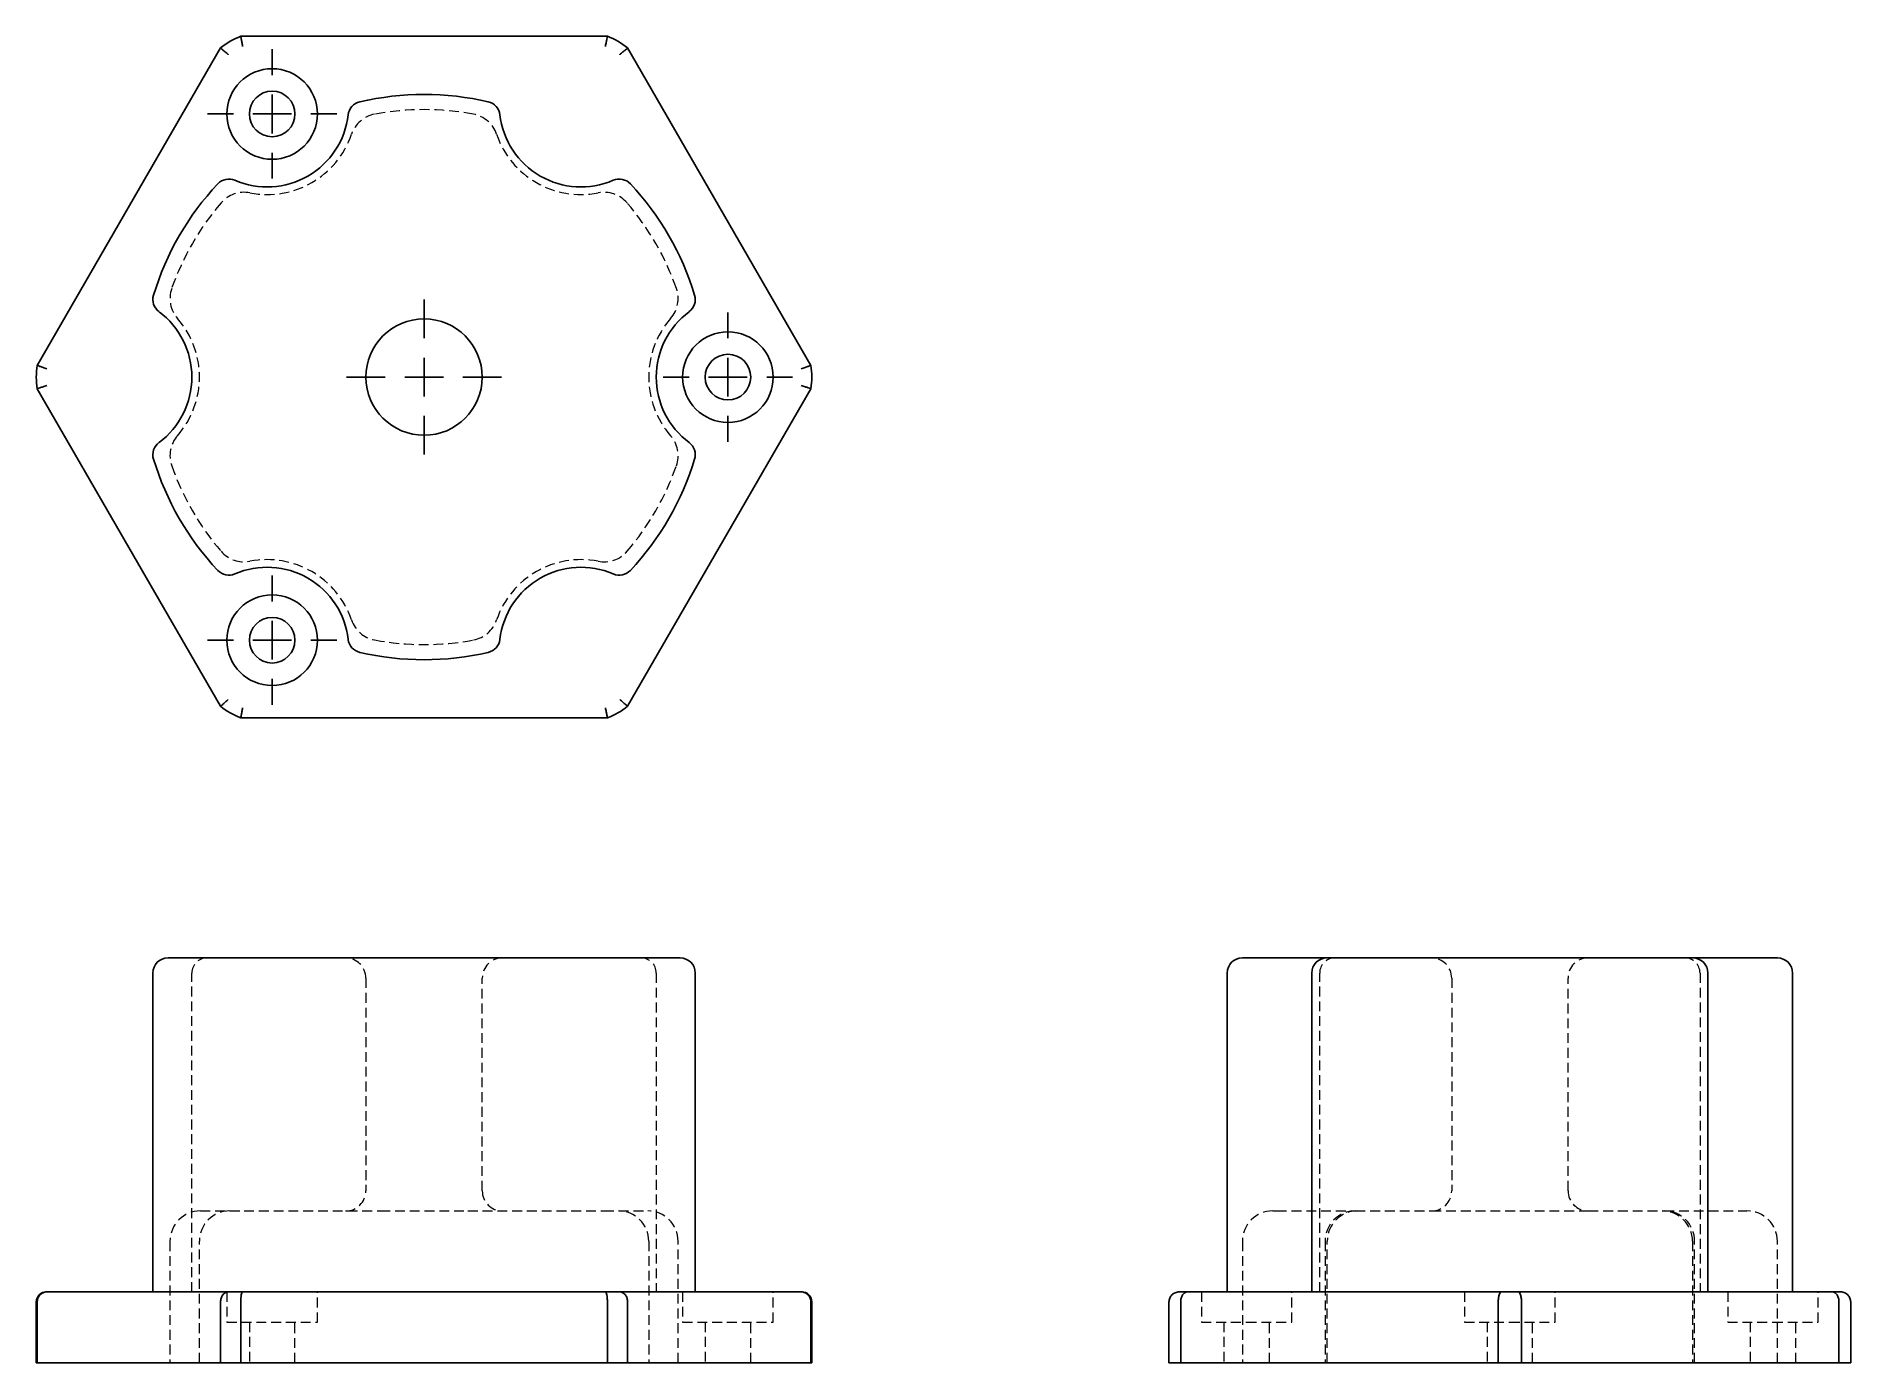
# Model space of a CAD drawing. Header units: millimetres. Extents: x 33 to 267, y 31 to 202.
import ezdxf

# ---------------------------------------------------------------- set-up
doc = ezdxf.new("R2010")
doc.units = ezdxf.units.MM
doc.linetypes.add('HIDDEN', pattern=[1.905, 1.27, -0.635])
doc.layers.add('10', color=7, linetype='Continuous')

# ---------------------------------------------------------------- blocks, each defined once
blk = doc.blocks.new('SW_CENTERMARKSYMBOL_0')
at = {"layer": '10', "color": 0}
for p, q in [((0, 5), (0, 10)), ((0, 0), (0, 2.5)), ((-5, 0), (-10, 0)), ((0, 0), (-2.5, 0)), ((0, 0), (0, -2.5)), ((0, 0), (2.5, 0)), ((5, 0), (10, 0)), ((0, -5), (0, -10))]:
    blk.add_line(p, q, dxfattribs=at)
blk = doc.blocks.new('SW_CENTERMARKSYMBOL_1')
at = {"layer": '10', "color": 0}
for p, q in [((0, 5), (0, 8.34)), ((0, 0), (0, 2.5)), ((-5, 0), (-8.34, 0)), ((0, 0), (-2.5, 0)), ((0, 0), (0, -2.5)), ((0, 0), (2.5, 0)), ((5, 0), (8.34, 0)), ((0, -5), (0, -8.34))]:
    blk.add_line(p, q, dxfattribs=at)
blk = doc.blocks.new('SW_CENTERMARKSYMBOL_2')
at = {"layer": '10', "color": 0}
for p, q in [((0, 5), (0, 8.34)), ((0, 0), (0, 2.5)), ((-5, 0), (-8.34, 0)), ((0, 0), (-2.5, 0)), ((0, 0), (0, -2.5)), ((0, 0), (2.5, 0)), ((5, 0), (8.34, 0)), ((0, -5), (0, -8.34))]:
    blk.add_line(p, q, dxfattribs=at)
blk = doc.blocks.new('SW_CENTERMARKSYMBOL_3')
at = {"layer": '10', "color": 0}
for p, q in [((0, 5), (0, 8.34)), ((0, 0), (0, 2.5)), ((-5, 0), (-8.34, 0)), ((0, 0), (-2.5, 0)), ((0, 0), (0, -2.5)), ((0, 0), (2.5, 0)), ((5, 0), (8.34, 0)), ((0, -5), (0, -8.34))]:
    blk.add_line(p, q, dxfattribs=at)

msp = doc.modelspace()

# ---------------------------------------------------------------- linework, layer by layer
at = {"color": 7, "linetype": 'Continuous', "lineweight": 25}
for p, q in [((106.64, 201.95), (59.36, 201.95)), ((56.76, 200.44), (33.12, 159.51)), ((132.88, 159.51), (109.24, 200.44)), ((33.12, 156.49), (56.76, 115.56)), ((109.24, 115.56), (132.88, 156.49)), ((59.36, 114.05), (106.64, 114.05)), ((49.99, 83.1), (57.83, 83.1)), ((75.16, 83.1), (57.83, 83.1)), ((90.84, 83.1), (75.16, 83.1)), ((108.17, 83.1), (90.84, 83.1)), ((116.01, 83.1), (108.17, 83.1)), ((189.41, 83.1), (188.51, 83.1)), ((199.42, 83.1), (189.41, 83.1)), ((212.99, 83.1), (199.42, 83.1)), ((233.01, 83.1), (212.99, 83.1)), ((233.01, 83.1), (246.58, 83.1)), ((256.59, 83.1), (246.58, 83.1)), ((257.49, 83.1), (256.59, 83.1)), ((48.04, 81.15), (48.04, 40.03)), ((117.96, 40.03), (117.96, 81.15)), ((186.55, 81.15), (186.55, 40.03)), ((197.46, 81.15), (197.46, 40.03)), ((248.54, 40.03), (248.54, 81.15)), ((259.45, 40.03), (259.45, 81.15)), ((34.37, 40.03), (34.31, 40.03)), ((57.76, 40.03), (34.37, 40.03)), ((59.61, 40.03), (57.76, 40.03)), ((106.39, 40.03), (59.61, 40.03)), ((108.24, 40.03), (106.39, 40.03)), ((131.63, 40.03), (108.24, 40.03)), ((131.69, 40.03), (131.63, 40.03)), ((181.42, 40.03), (180.35, 40.03)), ((221.93, 40.03), (181.42, 40.03)), ((224.07, 40.03), (221.93, 40.03)), ((264.58, 40.03), (224.07, 40.03)), ((265.65, 40.03), (264.58, 40.03)), ((33, 38.73), (33, 30.9)), ((33.12, 30.9), (33.12, 38.73)), ((56.76, 30.9), (56.76, 38.73)), ((59.36, 30.9), (59.36, 38.73)), ((106.64, 30.9), (106.64, 38.73)), ((109.24, 30.9), (109.24, 38.73)), ((132.88, 30.9), (132.88, 38.73)), ((133, 30.9), (133, 38.73)), ((179.05, 30.9), (179.05, 38.73)), ((180.56, 30.9), (180.56, 38.73)), ((221.49, 30.9), (221.49, 38.73)), ((224.51, 30.9), (224.51, 38.73)), ((265.44, 30.9), (265.44, 38.73)), ((266.95, 30.9), (266.95, 38.73)), ((33, 30.9), (33.12, 30.9)), ((33.12, 30.9), (56.76, 30.9)), ((56.76, 30.9), (59.36, 30.9)), ((59.36, 30.9), (106.64, 30.9)), ((106.64, 30.9), (109.24, 30.9)), ((109.24, 30.9), (132.88, 30.9)), ((132.88, 30.9), (133, 30.9)), ((179.05, 30.9), (180.56, 30.9)), ((180.56, 30.9), (221.49, 30.9)), ((221.49, 30.9), (224.51, 30.9)), ((224.51, 30.9), (265.44, 30.9)), ((265.44, 30.9), (266.95, 30.9))]:
    msp.add_line(p, q, dxfattribs=at)
at = {"color": 7, "linetype": 'HIDDEN', "lineweight": 18}
for p, q in [((53.06, 40.03), (53.06, 81.15)), ((75.5, 80.49), (75.5, 53.08)), ((90.5, 53.08), (90.5, 80.49)), ((112.94, 81.15), (112.94, 40.03)), ((198.48, 40.03), (198.48, 81.15)), ((215.5, 80.49), (215.5, 53.08)), ((230.5, 53.08), (230.5, 80.49)), ((247.52, 81.15), (247.52, 40.03)), ((54.16, 50.47), (59.8, 50.47)), ((59.8, 50.47), (77.35, 50.47)), ((77.35, 50.47), (88.65, 50.47)), ((88.65, 50.47), (106.2, 50.47)), ((106.2, 50.47), (111.84, 50.47)), ((192.43, 50.47), (192.95, 50.47)), ((192.95, 50.47), (203.09, 50.47)), ((203.09, 50.47), (212.87, 50.47)), ((212.87, 50.47), (233.13, 50.47)), ((233.13, 50.47), (242.91, 50.47)), ((242.91, 50.47), (253.05, 50.47)), ((253.05, 50.47), (253.57, 50.47)), ((50.24, 46.56), (50.24, 30.9)), ((54.04, 30.9), (54.04, 46.56)), ((111.96, 46.56), (111.96, 30.9)), ((115.76, 30.9), (115.76, 46.56)), ((188.51, 46.56), (188.51, 30.9)), ((199.17, 46.56), (199.17, 30.9)), ((199.46, 30.9), (199.46, 46.56)), ((246.54, 46.56), (246.54, 30.9)), ((246.83, 30.9), (246.83, 46.56)), ((257.49, 30.9), (257.49, 46.56)), ((57.57, 40.03), (57.57, 36.12)), ((69.25, 36.12), (69.25, 40.03)), ((116.34, 40.03), (116.34, 36.12)), ((128.02, 36.12), (128.02, 40.03)), ((183.23, 40.03), (183.23, 36.12)), ((194.91, 36.12), (194.91, 40.03)), ((217.16, 40.03), (217.16, 36.12)), ((228.84, 36.12), (228.84, 40.03)), ((251.09, 40.03), (251.09, 36.12)), ((262.77, 36.12), (262.77, 40.03)), ((57.57, 36.12), (69.25, 36.12)), ((60.47, 36.12), (60.47, 30.9)), ((66.34, 30.9), (66.34, 36.12)), ((116.34, 36.12), (128.02, 36.12)), ((119.25, 36.12), (119.25, 30.9)), ((125.12, 30.9), (125.12, 36.12)), ((183.23, 36.12), (189.07, 36.12)), ((186.13, 36.12), (186.13, 30.9)), ((189.07, 36.12), (194.91, 36.12)), ((192, 30.9), (192, 36.12)), ((217.16, 36.12), (223, 36.12)), ((220.06, 36.12), (220.06, 30.9)), ((223, 36.12), (228.84, 36.12)), ((225.94, 30.9), (225.94, 36.12)), ((251.09, 36.12), (256.93, 36.12)), ((254, 36.12), (254, 30.9)), ((256.93, 36.12), (262.77, 36.12)), ((259.87, 30.9), (259.87, 36.12))]:
    msp.add_line(p, q, dxfattribs=at)
at = {"color": 7, "linetype": 'Continuous', "lineweight": 25}
for centre, radius in [((63.41, 191.93), 5.84), ((63.41, 191.93), 2.94), ((83, 158), 7.5), ((122.18, 158), 5.84), ((122.18, 158), 2.94), ((63.41, 124.07), 5.84), ((63.41, 124.07), 2.94)]:
    msp.add_circle(centre, radius, dxfattribs=at)
for centre, radius, start, end in [((62.77, 193.04), 9.54, 110.9181, 129.0819), ((103.23, 193.04), 9.54, 50.9181, 69.0819), ((83, 158), 36.45, 76.8649, 103.1351), ((75.16, 191.59), 1.96, 103.1351, 173.3134), ((90.84, 191.59), 1.96, 6.6866, 76.8649), ((62.77, 193.04), 10.52, 246.6866, 353.3134), ((103.23, 193.04), 10.52, 186.6866, 293.3134), ((83, 158), 36.45, 136.8649, 163.1351), ((57.83, 181.58), 1.96, 66.6866, 136.8649), ((108.17, 181.58), 1.96, 43.1351, 113.3134), ((83, 158), 36.45, 16.8649, 43.1351), ((49.99, 168.01), 1.96, 163.1351, 233.3134), ((116.01, 168.01), 1.96, 306.6866, 16.8649), ((42.54, 158), 10.52, 306.6866, 53.3134), ((123.46, 158), 10.52, 126.6866, 233.3134), ((42.54, 158), 9.54, 170.9181, 189.0819), ((123.46, 158), 9.54, 350.9181, 9.0819), ((49.99, 147.99), 1.96, 126.6866, 196.8649), ((83, 158), 36.45, 196.8649, 223.1351), ((83, 158), 36.45, 316.8649, 343.1351), ((116.01, 147.99), 1.96, 343.1351, 53.3134), ((62.77, 122.96), 10.52, 6.6866, 113.3134), ((103.23, 122.96), 10.52, 66.6866, 173.3134), ((57.83, 134.42), 1.96, 223.1351, 293.3134), ((108.17, 134.42), 1.96, 246.6866, 316.8649), ((75.16, 124.41), 1.96, 186.6866, 256.8649), ((90.84, 124.41), 1.96, 283.1351, 353.3134), ((83, 158), 36.45, 256.8649, 283.1351), ((62.77, 122.96), 9.54, 230.9181, 249.0819), ((103.23, 122.96), 9.54, 290.9181, 309.0819), ((49.99, 81.15), 1.96, 90, 180), ((116.01, 81.15), 1.96, 0, 90), ((188.51, 81.15), 1.96, 90, 180), ((199.42, 81.15), 1.96, 90, 180), ((246.58, 81.15), 1.96, 0, 90), ((257.49, 81.15), 1.96, 0, 90), ((34.31, 38.73), 1.31, 90, 180), ((131.69, 38.73), 1.31, 0, 90)]:
    msp.add_arc(centre, radius, start, end, dxfattribs=at)
at = {"color": 7, "linetype": 'HIDDEN', "lineweight": 18}
for centre, radius, start, end in [((77.35, 188.05), 3.92, 100.6434, 161.1034), ((83, 158), 34.49, 79.3566, 100.6434), ((88.65, 188.05), 3.92, 18.8966, 79.3566), ((62.77, 193.04), 11.5, 258.8966, 341.1034), ((103.23, 193.04), 11.5, 198.8966, 281.1034), ((83, 158), 34.49, 139.3566, 160.6434), ((59.8, 177.91), 3.92, 78.8966, 139.3566), ((106.2, 177.91), 3.92, 40.6434, 101.1034), ((83, 158), 34.49, 19.3566, 40.6434), ((54.16, 168.13), 3.92, 160.6434, 221.1034), ((111.84, 168.13), 3.92, 318.8966, 19.3566), ((42.54, 158), 11.5, 318.8966, 41.1034), ((123.46, 158), 11.5, 138.8966, 221.1034), ((54.16, 147.87), 3.92, 138.8966, 199.3566), ((111.84, 147.87), 3.92, 340.6434, 41.1034), ((83, 158), 34.49, 199.3566, 220.6434), ((83, 158), 34.49, 319.3566, 340.6434), ((59.8, 138.09), 3.92, 220.6434, 281.1034), ((62.77, 122.96), 11.5, 18.8966, 101.1034), ((103.23, 122.96), 11.5, 78.8966, 161.1034), ((106.2, 138.09), 3.92, 258.8966, 319.3566), ((77.35, 127.95), 3.92, 198.8966, 259.3566), ((88.65, 127.95), 3.92, 280.6434, 341.1034), ((83, 158), 34.49, 259.3566, 280.6434), ((55.02, 81.15), 1.96, 90, 180), ((72.89, 80.49), 2.61, 0, 90), ((93.11, 80.49), 2.61, 90, 180), ((110.98, 81.15), 1.96, 0, 90), ((200.44, 81.15), 1.96, 90, 180), ((212.89, 80.49), 2.61, 0, 90), ((233.11, 80.49), 2.61, 90, 180), ((245.56, 81.15), 1.96, 0, 90), ((72.89, 53.08), 2.61, 270, 0), ((93.11, 53.08), 2.61, 180, 270), ((212.89, 53.08), 2.61, 270, 0), ((233.11, 53.08), 2.61, 180, 270), ((54.16, 46.56), 3.92, 90, 180), ((57.95, 46.56), 3.92, 90, 180), ((108.05, 46.56), 3.92, 0, 90), ((111.84, 46.56), 3.92, 0, 90), ((192.43, 46.56), 3.92, 90, 180), ((203.09, 46.56), 3.92, 90, 180), ((203.37, 46.56), 3.92, 90, 180), ((242.63, 46.56), 3.92, 0, 90), ((242.91, 46.56), 3.92, 0, 90), ((253.57, 46.56), 3.92, 0, 90)]:
    msp.add_arc(centre, radius, start, end, dxfattribs=at)
at = {"color": 7, "linetype": 'Continuous', "lineweight": 25}
for points, knots in [([(59.61, 200.65), (59.61, 200.65), (59.61, 200.65), (59.6, 200.74), (59.58, 200.83), (59.54, 201), (59.53, 201.09), (59.48, 201.33), (59.45, 201.47), (59.41, 201.7), (59.39, 201.79), (59.37, 201.92), (59.36, 201.95), (59.36, 201.95)], [-0.0004838, -0.0004838, -0.0004838, -0.0004838, 0, 0, 0.0208886, 0.0208886, 0.0417365, 0.0417365, 0.0812207, 0.0812207, 0.1200262, 0.1200262, 0.1585075, 0.1585075, 0.1585075, 0.1585075]), ([(106.39, 200.65), (106.39, 200.65), (106.39, 200.65), (106.4, 200.74), (106.42, 200.83), (106.46, 201), (106.47, 201.09), (106.52, 201.33), (106.55, 201.47), (106.59, 201.7), (106.61, 201.79), (106.63, 201.92), (106.64, 201.95), (106.64, 201.95)], [-0.1588824, -0.1588824, -0.1588824, -0.1588824, -0.158399, -0.158399, -0.1375247, -0.1375247, -0.116691, -0.116691, -0.0772339, -0.0772339, -0.038455, -0.038455, 0, 0, 0, 0]), ([(57.76, 199.58), (57.76, 199.58), (57.76, 199.58), (57.69, 199.64), (57.62, 199.7), (57.49, 199.82), (57.42, 199.87), (57.24, 200.03), (57.13, 200.12), (56.95, 200.28), (56.88, 200.34), (56.78, 200.42), (56.76, 200.44), (56.76, 200.44)], [-0.1588824, -0.1588824, -0.1588824, -0.1588824, -0.158399, -0.158399, -0.1375247, -0.1375247, -0.116691, -0.116691, -0.0772339, -0.0772339, -0.038455, -0.038455, 0, 0, 0, 0]), ([(108.24, 199.58), (108.24, 199.58), (108.24, 199.58), (108.31, 199.64), (108.38, 199.7), (108.51, 199.82), (108.58, 199.87), (108.76, 200.03), (108.87, 200.12), (109.05, 200.28), (109.12, 200.34), (109.22, 200.42), (109.24, 200.44), (109.24, 200.44)], [-0.0004838, -0.0004838, -0.0004838, -0.0004838, 0, 0, 0.0208886, 0.0208886, 0.0417365, 0.0417365, 0.0812207, 0.0812207, 0.1200262, 0.1200262, 0.1585075, 0.1585075, 0.1585075, 0.1585075]), ([(34.37, 159.07), (34.37, 159.07), (34.37, 159.07), (34.28, 159.1), (34.2, 159.13), (34.03, 159.19), (33.95, 159.22), (33.72, 159.3), (33.58, 159.34), (33.36, 159.42), (33.27, 159.45), (33.15, 159.49), (33.12, 159.51), (33.12, 159.51)], [-0.0004838, -0.0004838, -0.0004838, -0.0004838, 0, 0, 0.0208886, 0.0208886, 0.0417365, 0.0417365, 0.0812207, 0.0812207, 0.1200262, 0.1200262, 0.1585075, 0.1585075, 0.1585075, 0.1585075]), ([(131.63, 159.07), (131.63, 159.07), (131.63, 159.07), (131.72, 159.1), (131.8, 159.13), (131.97, 159.19), (132.05, 159.22), (132.28, 159.3), (132.42, 159.34), (132.64, 159.42), (132.73, 159.45), (132.85, 159.49), (132.88, 159.51), (132.88, 159.51)], [-0.1588824, -0.1588824, -0.1588824, -0.1588824, -0.158399, -0.158399, -0.1375247, -0.1375247, -0.116691, -0.116691, -0.0772339, -0.0772339, -0.038455, -0.038455, 0, 0, 0, 0]), ([(34.37, 156.93), (34.37, 156.93), (34.37, 156.93), (34.28, 156.9), (34.2, 156.87), (34.03, 156.81), (33.95, 156.78), (33.72, 156.7), (33.58, 156.66), (33.36, 156.58), (33.27, 156.55), (33.15, 156.51), (33.12, 156.49), (33.12, 156.49)], [-0.1588824, -0.1588824, -0.1588824, -0.1588824, -0.158399, -0.158399, -0.1375247, -0.1375247, -0.116691, -0.116691, -0.0772339, -0.0772339, -0.038455, -0.038455, 0, 0, 0, 0]), ([(131.63, 156.93), (131.63, 156.93), (131.63, 156.93), (131.72, 156.9), (131.8, 156.87), (131.97, 156.81), (132.05, 156.78), (132.28, 156.7), (132.42, 156.66), (132.64, 156.58), (132.73, 156.55), (132.85, 156.51), (132.88, 156.49), (132.88, 156.49)], [-0.0004838, -0.0004838, -0.0004838, -0.0004838, 0, 0, 0.0208886, 0.0208886, 0.0417365, 0.0417365, 0.0812207, 0.0812207, 0.1200262, 0.1200262, 0.1585075, 0.1585075, 0.1585075, 0.1585075]), ([(57.76, 116.42), (57.76, 116.42), (57.76, 116.42), (57.69, 116.36), (57.62, 116.3), (57.49, 116.18), (57.42, 116.13), (57.24, 115.97), (57.13, 115.88), (56.95, 115.72), (56.88, 115.66), (56.78, 115.58), (56.76, 115.56), (56.76, 115.56)], [-0.0004838, -0.0004838, -0.0004838, -0.0004838, 0, 0, 0.0208886, 0.0208886, 0.0417365, 0.0417365, 0.0812207, 0.0812207, 0.1200262, 0.1200262, 0.1585075, 0.1585075, 0.1585075, 0.1585075]), ([(59.61, 115.35), (59.61, 115.35), (59.61, 115.35), (59.6, 115.26), (59.58, 115.17), (59.54, 115), (59.53, 114.91), (59.48, 114.67), (59.45, 114.53), (59.41, 114.3), (59.39, 114.21), (59.37, 114.08), (59.36, 114.05), (59.36, 114.05)], [-0.1588824, -0.1588824, -0.1588824, -0.1588824, -0.158399, -0.158399, -0.1375247, -0.1375247, -0.116691, -0.116691, -0.0772339, -0.0772339, -0.038455, -0.038455, 0, 0, 0, 0]), ([(106.39, 115.35), (106.39, 115.35), (106.39, 115.35), (106.4, 115.26), (106.42, 115.17), (106.46, 115), (106.47, 114.91), (106.52, 114.67), (106.55, 114.53), (106.59, 114.3), (106.61, 114.21), (106.63, 114.08), (106.64, 114.05), (106.64, 114.05)], [-0.0004838, -0.0004838, -0.0004838, -0.0004838, 0, 0, 0.0208886, 0.0208886, 0.0417365, 0.0417365, 0.0812207, 0.0812207, 0.1200262, 0.1200262, 0.1585075, 0.1585075, 0.1585075, 0.1585075]), ([(108.24, 116.42), (108.24, 116.42), (108.24, 116.42), (108.31, 116.36), (108.38, 116.3), (108.51, 116.18), (108.58, 116.13), (108.76, 115.97), (108.87, 115.88), (109.05, 115.72), (109.12, 115.66), (109.22, 115.58), (109.24, 115.56), (109.24, 115.56)], [-0.1588824, -0.1588824, -0.1588824, -0.1588824, -0.158399, -0.158399, -0.1375247, -0.1375247, -0.116691, -0.116691, -0.0772339, -0.0772339, -0.038455, -0.038455, 0, 0, 0, 0]), ([(34.37, 40.03), (34.37, 40.03), (34.37, 40.03), (34.28, 40.03), (34.2, 40.02), (34.03, 39.99), (33.95, 39.96), (33.72, 39.85), (33.58, 39.76), (33.36, 39.51), (33.27, 39.37), (33.15, 39.06), (33.12, 38.9), (33.12, 38.73)], [-0.1588824, -0.1588824, -0.1588824, -0.1588824, -0.158399, -0.158399, -0.1375247, -0.1375247, -0.116691, -0.116691, -0.0772339, -0.0772339, -0.038455, -0.038455, 0, 0, 0, 0]), ([(57.76, 40.03), (57.76, 40.03), (57.76, 40.03), (57.69, 40.03), (57.62, 40.02), (57.49, 39.99), (57.42, 39.96), (57.24, 39.85), (57.13, 39.76), (56.95, 39.51), (56.88, 39.37), (56.78, 39.06), (56.76, 38.9), (56.76, 38.73)], [-0.0004838, -0.0004838, -0.0004838, -0.0004838, 0, 0, 0.0208886, 0.0208886, 0.0417365, 0.0417365, 0.0812207, 0.0812207, 0.1200262, 0.1200262, 0.1585075, 0.1585075, 0.1585075, 0.1585075]), ([(59.61, 40.03), (59.61, 40.03), (59.61, 40.03), (59.6, 40.03), (59.58, 40.02), (59.54, 39.99), (59.53, 39.96), (59.48, 39.85), (59.45, 39.76), (59.41, 39.51), (59.39, 39.37), (59.37, 39.06), (59.36, 38.9), (59.36, 38.73)], [-0.1588824, -0.1588824, -0.1588824, -0.1588824, -0.158399, -0.158399, -0.1375247, -0.1375247, -0.116691, -0.116691, -0.0772339, -0.0772339, -0.038455, -0.038455, 0, 0, 0, 0]), ([(106.39, 40.03), (106.39, 40.03), (106.39, 40.03), (106.4, 40.03), (106.42, 40.02), (106.46, 39.99), (106.47, 39.96), (106.52, 39.85), (106.55, 39.76), (106.59, 39.51), (106.61, 39.37), (106.63, 39.06), (106.64, 38.9), (106.64, 38.73)], [-0.0004838, -0.0004838, -0.0004838, -0.0004838, 0, 0, 0.0208886, 0.0208886, 0.0417365, 0.0417365, 0.0812207, 0.0812207, 0.1200262, 0.1200262, 0.1585075, 0.1585075, 0.1585075, 0.1585075]), ([(108.24, 40.03), (108.24, 40.03), (108.24, 40.03), (108.31, 40.03), (108.38, 40.02), (108.51, 39.99), (108.58, 39.96), (108.76, 39.85), (108.87, 39.76), (109.05, 39.51), (109.12, 39.37), (109.22, 39.06), (109.24, 38.9), (109.24, 38.73)], [-0.1588824, -0.1588824, -0.1588824, -0.1588824, -0.158399, -0.158399, -0.1375247, -0.1375247, -0.116691, -0.116691, -0.0772339, -0.0772339, -0.038455, -0.038455, 0, 0, 0, 0]), ([(131.63, 40.03), (131.63, 40.03), (131.63, 40.03), (131.72, 40.03), (131.8, 40.02), (131.97, 39.99), (132.05, 39.96), (132.28, 39.85), (132.42, 39.76), (132.64, 39.51), (132.73, 39.37), (132.85, 39.06), (132.88, 38.9), (132.88, 38.73)], [-0.0004838, -0.0004838, -0.0004838, -0.0004838, 0, 0, 0.0208886, 0.0208886, 0.0417365, 0.0417365, 0.0812207, 0.0812207, 0.1200262, 0.1200262, 0.1585075, 0.1585075, 0.1585075, 0.1585075]), ([(180.35, 40.03), (180.35, 40.03), (180.35, 40.03), (180.26, 40.03), (180.17, 40.02), (180, 39.99), (179.91, 39.96), (179.67, 39.85), (179.53, 39.76), (179.3, 39.51), (179.21, 39.37), (179.08, 39.06), (179.05, 38.9), (179.05, 38.73)], [-0.0004838, -0.0004838, -0.0004838, -0.0004838, 0, 0, 0.0208886, 0.0208886, 0.0417365, 0.0417365, 0.0812207, 0.0812207, 0.1200262, 0.1200262, 0.1585075, 0.1585075, 0.1585075, 0.1585075]), ([(181.42, 40.03), (181.42, 40.03), (181.42, 40.03), (181.36, 40.03), (181.3, 40.02), (181.18, 39.99), (181.13, 39.96), (180.97, 39.85), (180.88, 39.76), (180.72, 39.51), (180.66, 39.37), (180.58, 39.06), (180.56, 38.9), (180.56, 38.73)], [-0.1588824, -0.1588824, -0.1588824, -0.1588824, -0.158399, -0.158399, -0.1375247, -0.1375247, -0.116691, -0.116691, -0.0772339, -0.0772339, -0.038455, -0.038455, 0, 0, 0, 0]), ([(221.93, 40.03), (221.93, 40.03), (221.93, 40.03), (221.9, 40.03), (221.87, 40.02), (221.81, 39.99), (221.78, 39.96), (221.7, 39.85), (221.66, 39.76), (221.58, 39.51), (221.55, 39.37), (221.51, 39.06), (221.49, 38.9), (221.49, 38.73)], [-0.0004838, -0.0004838, -0.0004838, -0.0004838, 0, 0, 0.0208886, 0.0208886, 0.0417365, 0.0417365, 0.0812207, 0.0812207, 0.1200262, 0.1200262, 0.1585075, 0.1585075, 0.1585075, 0.1585075]), ([(224.07, 40.03), (224.07, 40.03), (224.07, 40.03), (224.1, 40.03), (224.13, 40.02), (224.19, 39.99), (224.22, 39.96), (224.3, 39.85), (224.34, 39.76), (224.42, 39.51), (224.45, 39.37), (224.49, 39.06), (224.51, 38.9), (224.51, 38.73)], [-0.1588824, -0.1588824, -0.1588824, -0.1588824, -0.158399, -0.158399, -0.1375247, -0.1375247, -0.116691, -0.116691, -0.0772339, -0.0772339, -0.038455, -0.038455, 0, 0, 0, 0]), ([(264.58, 40.03), (264.58, 40.03), (264.58, 40.03), (264.64, 40.03), (264.7, 40.02), (264.82, 39.99), (264.87, 39.96), (265.03, 39.85), (265.12, 39.76), (265.28, 39.51), (265.34, 39.37), (265.42, 39.06), (265.44, 38.9), (265.44, 38.73)], [-0.0004838, -0.0004838, -0.0004838, -0.0004838, 0, 0, 0.0208886, 0.0208886, 0.0417365, 0.0417365, 0.0812207, 0.0812207, 0.1200262, 0.1200262, 0.1585075, 0.1585075, 0.1585075, 0.1585075]), ([(265.65, 40.03), (265.65, 40.03), (265.65, 40.03), (265.74, 40.03), (265.83, 40.02), (266, 39.99), (266.09, 39.96), (266.33, 39.85), (266.47, 39.76), (266.7, 39.51), (266.79, 39.37), (266.92, 39.06), (266.95, 38.9), (266.95, 38.73)], [-0.1588824, -0.1588824, -0.1588824, -0.1588824, -0.158399, -0.158399, -0.1375247, -0.1375247, -0.116691, -0.116691, -0.0772339, -0.0772339, -0.038455, -0.038455, 0, 0, 0, 0])]:
    msp.add_open_spline(points, degree=3, knots=knots, dxfattribs=at)

# ---------------------------------------------------------------- block references
at = {"layer": '10'}
for name, p in [('SW_CENTERMARKSYMBOL_1', (63.41, 191.93)), ('SW_CENTERMARKSYMBOL_0', (83, 158)), ('SW_CENTERMARKSYMBOL_2', (122.18, 158)), ('SW_CENTERMARKSYMBOL_3', (63.41, 124.07))]:
    msp.add_blockref(name, p, dxfattribs=at)

doc.saveas('drawing.dxf')
